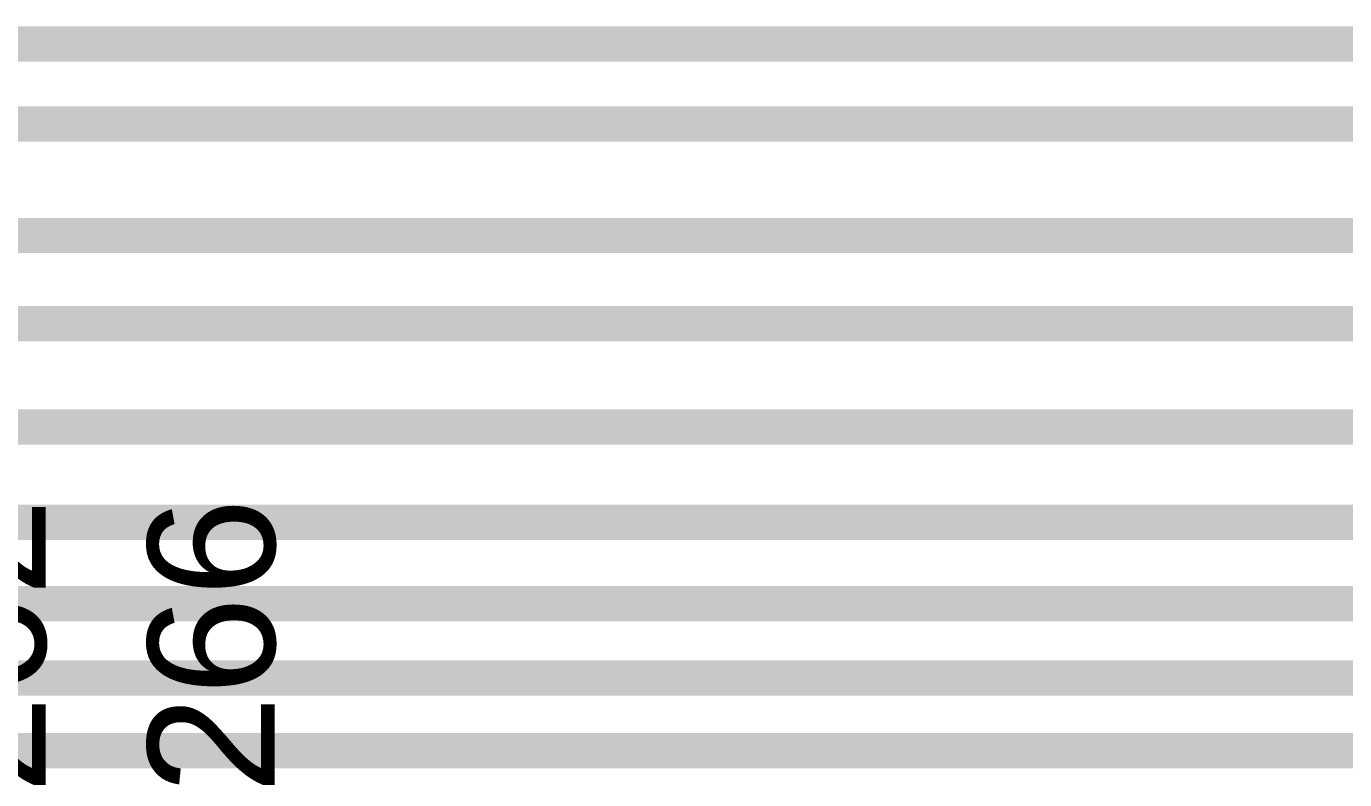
# Model space of a CAD drawing. Header units: inches. Extents: x -11 to 5379, y 0 to 5429.
# Drawn here: x 205.27 to 214.77, y 50.79 to 56.22 of the extents above; entities that cross this region are included whole.
import ezdxf

# ---------------------------------------------------------------- set-up
doc = ezdxf.new("R2010")
doc.units = ezdxf.units.IN
doc.layers.add('Top Layer', color=1, linetype='Continuous')
doc.layers.add('Top Overlay', color=2, linetype='Continuous')
doc.styles.add('Arial', font='', dxfattribs={"height": 0.2})
doc.styles.get('Arial').set_extended_font_data('Arial')

msp = doc.modelspace()

# ---------------------------------------------------------------- linework, layer by layer
at = {"layer": 'Top Layer'}
for points in [[(183.79, 56.0894, 0.254, 0.254, 0), (240.9313, 56.0894, 0.254, 0.254, 0)], [(184.2143, 55.5137, 0.254, 0.254, 0), (241.236, 55.5137, 0.254, 0.254, 0)], [(184.5763, 54.7105, 0.254, 0.254, 0), (250.3328, 54.7105, 0.254, 0.254, 0)], [(184.7671, 54.0756, 0.254, 0.254, 0), (250.0764, 54.0756, 0.254, 0.254, 0)], [(185.244, 53.3319, 0.254, 0.254, 0), (249.8432, 53.3319, 0.254, 0.254, 0)], [(184.4813, 52.6457, 0.254, 0.254, 0), (249.5767, 52.6457, 0.254, 0.254, 0)], [(174.1632, 52.0601, 0.254, 0.254, 0), (234.8119, 52.0601, 0.254, 0.254, 0)], [(173.875, 51.5238, 0.254, 0.254, 0), (234.5343, 51.5238, 0.254, 0.254, 0)], [(182.5261, 51.0007, 0.254, 0.254, 0), (234.1451, 51.0007, 0.254, 0.254, 0)]]:
    msp.add_lwpolyline(points, format="xyseb", dxfattribs=at)

# ---------------------------------------------------------------- texts
at = {"layer": 'Top Overlay', "style": 'Arial'}
for s, p in [('R262', (205.4138, 49.7671)), ('R266', (207.0638, 49.7671))]:
    msp.add_text(s, height=0.9144, rotation=90, dxfattribs=at).set_placement(p)

doc.saveas('drawing.dxf')
